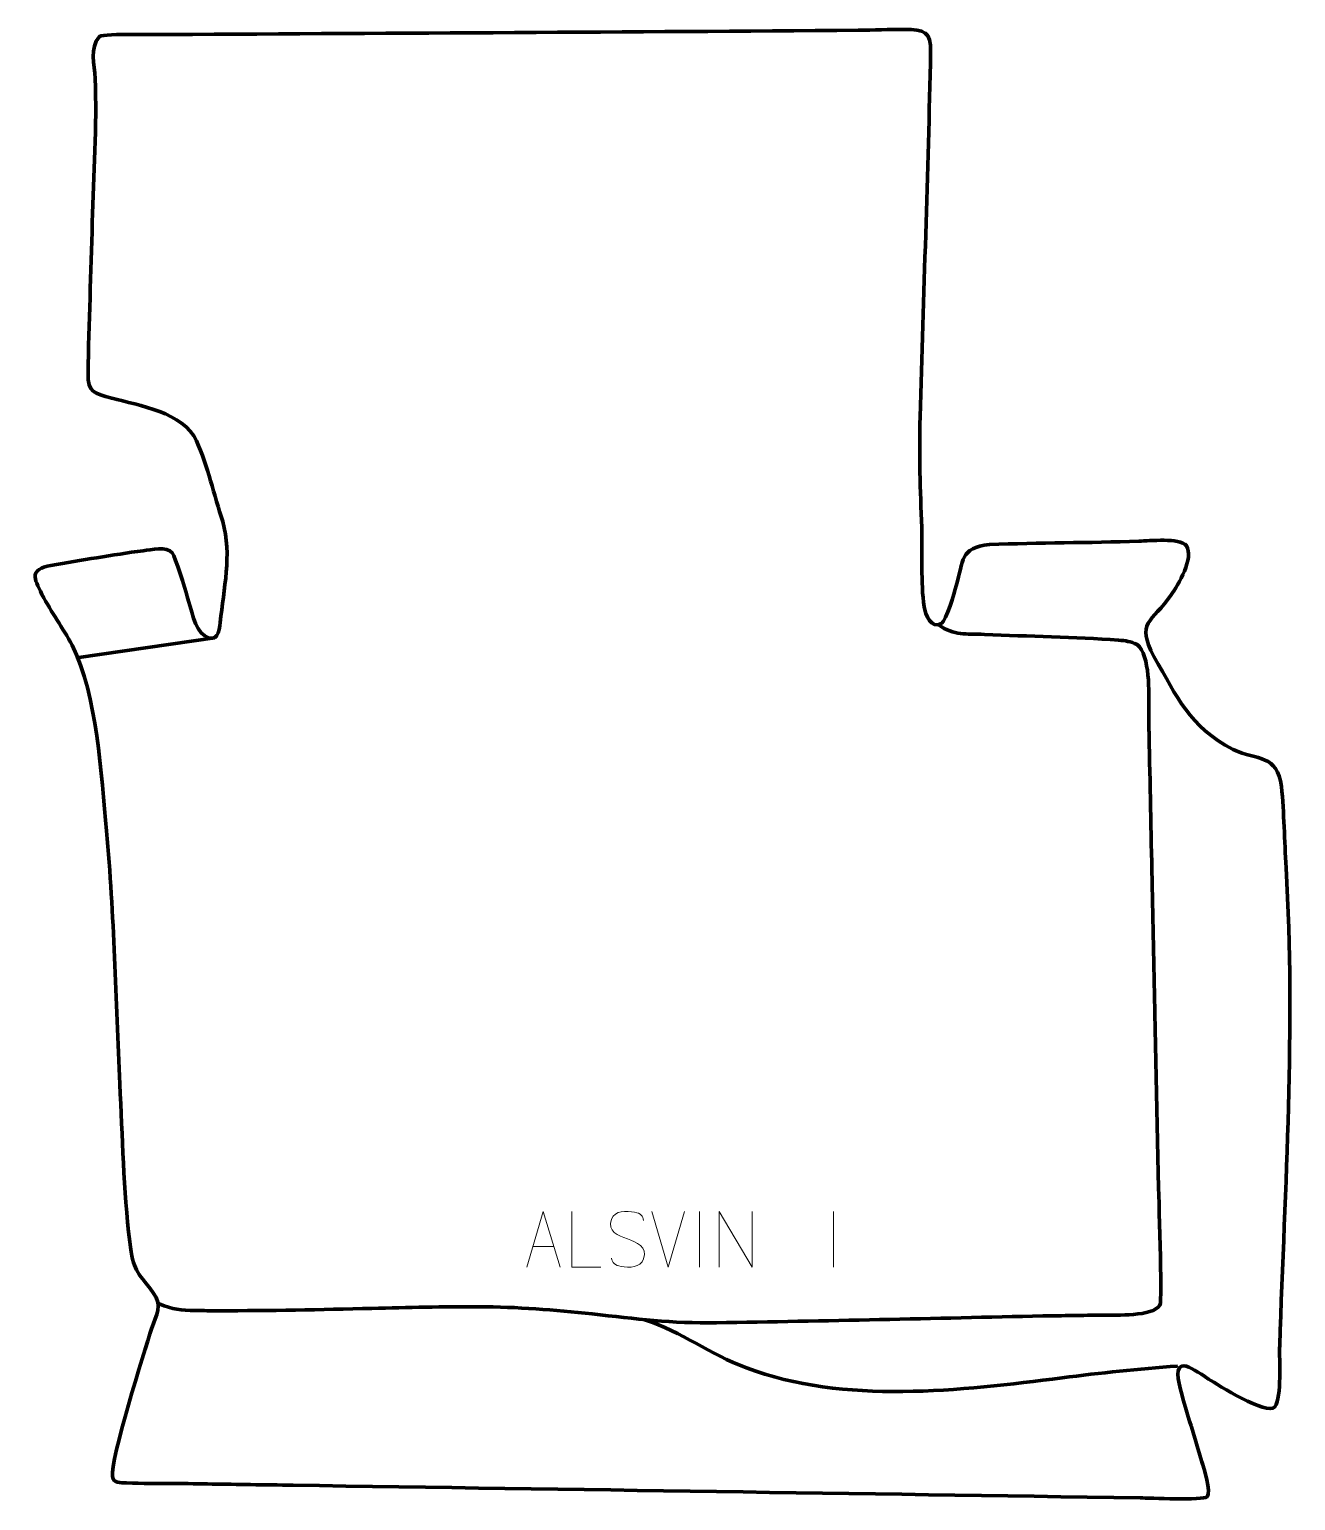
# Model space of a CAD drawing. Header units: millimetres. Extents: x -284 to 283, y -329 to 330.
import ezdxf

# ---------------------------------------------------------------- set-up
doc = ezdxf.new("R2010")
doc.units = ezdxf.units.MM
doc.header["$MEASUREMENT"] = 0
for name, color, linetype in [('layer 1', 7, 'Continuous'), ('layer 2', 7, 'Continuous'), ('layer 3', 7, 'Continuous')]:
    doc.layers.add(name, color=color, linetype=linetype)

msp = doc.modelspace()

# ---------------------------------------------------------------- linework, layer by layer
at = {"layer": 'layer 1', "color": 250, "lineweight": 9}
for points, knots in [([(-61.0188, -224.3938), (-61.0188, -224.3938), (-53.6478, -199.4403), (-53.6478, -199.4403), (-53.6478, -199.4403), (-53.6478, -199.4403), (-46.0779, -224.3938), (-46.0779, -224.3938)], [0, 0, 0, 0, 0.33333333, 0.33333333, 0.33333333, 0.33333333, 1, 1, 1, 1]), ([(-27.8892, -224.4012), (-27.8892, -224.4012), (-40.8383, -224.4012), (-40.8383, -224.4012), (-40.8383, -224.4012), (-40.8383, -224.4012), (-40.8383, -199.4476), (-40.8383, -199.4476)], [0, 0, 0, 0, 0.33333333, 0.33333333, 0.33333333, 0.33333333, 1, 1, 1, 1]), ([(-15.8706, -211.7511), (-20.1189, -210.2807), (-25.027, -208.4849), (-23.0219, -202.9646), (-23.0219, -202.9646), (-21.5184, -198.8247), (-16.3048, -199.2132), (-12.7012, -199.8143), (-12.7012, -199.8143), (-9.8406, -200.2915), (-8.9759, -201.5047), (-8.6653, -203.5888)], [0, 0, 0, 0, 0.25, 0.25, 0.25, 0.25, 0.5, 0.5, 0.5, 0.5, 1, 1, 1, 1]), ([(25.2316, -224.3974), (25.2316, -224.3974), (25.2316, -199.4439), (25.2316, -199.4439), (25.2316, -199.4439), (25.2316, -199.4439), (39.8864, -224.3974), (39.8864, -224.3974), (39.8864, -224.3974), (39.8864, -224.3974), (39.8864, -199.4439), (39.8864, -199.4439)], [0, 0, 0, 0, 0.25, 0.25, 0.25, 0.25, 0.5, 0.5, 0.5, 0.5, 1, 1, 1, 1]), ([(-15.8706, -211.7512), (-11.852, -213.3979), (-6.8225, -215.2862), (-8.6565, -220.6465), (-8.6565, -220.6465), (-10.1163, -224.9129), (-15.0271, -224.6562), (-18.7532, -224.1015), (-18.7532, -224.1015), (-21.5032, -223.6917), (-22.7241, -222.4782), (-23.1021, -220.366)], [0, 0, 0, 0, 0.25, 0.25, 0.25, 0.25, 0.5, 0.5, 0.5, 0.5, 1, 1, 1, 1])]:
    msp.add_open_spline(points, degree=3, knots=knots, dxfattribs=at)
for points in [[(2.3407, -224.4011), (2.3407, -224.4011), (-4.9811, -199.4475), (-4.9811, -199.4475)], [(9.6626, -199.4475), (9.6626, -199.4475), (2.3408, -224.4011), (2.3408, -224.4011)], [(16.3408, -199.4372), (16.3408, -199.4372), (16.3408, -224.4113), (16.3408, -224.4113)], [(76.3408, -199.4372), (76.3408, -199.4372), (76.3408, -224.4113), (76.3408, -224.4113)], [(-58.2962, -215.1444), (-58.2962, -215.1444), (-48.8005, -215.1444), (-48.8005, -215.1444)]]:
    msp.add_open_spline(points, degree=3, dxfattribs=at)
at = {"layer": 'layer 2', "color": 142, "lineweight": 158}
for points, knots in [([(123.1916, 63.4536), (130.9391, 58.1983), (135.2116, 59.5134), (144.0359, 59.0996), (144.0359, 59.0996), (163.8484, 58.1707), (184.3029, 57.93), (203.9943, 56.4819), (203.9943, 56.4819), (207.2075, 56.2456), (209.3585, 55.9548), (212.2983, 54.5431), (212.2983, 54.5431), (218.2847, 49.4941), (217.6211, 32.7842), (217.5866, 25.3849), (217.5866, 25.3849), (217.5919, 23.12), (217.5962, 20.8581), (217.6183, 18.5932), (217.6183, 18.5932), (217.6409, 17.0162), (217.668, 15.4401), (217.6992, 13.8634), (217.6992, 13.8634), (218.1483, -7.7723), (218.5972, -29.4079), (219.0462, -51.0435), (219.0462, -51.0435), (219.4425, -70.1339), (219.8386, -89.2241), (220.2348, -108.3143), (220.2348, -108.3143), (220.499, -121.0412), (220.7631, -133.768), (221.0272, -146.4948), (221.0272, -146.4948), (221.2913, -159.2216), (221.5554, -171.9484), (221.8196, -184.6754), (221.8196, -184.6754), (221.978, -191.3587), (223.7064, -239.6201), (222.5718, -241.4164), (222.5718, -241.4164), (219.2105, -246.7378), (202.9391, -245.8019), (196.8626, -245.9143), (196.8626, -245.9143), (187.9472, -246.0793), (179.0311, -246.1406), (170.1153, -246.3185), (170.1153, -246.3185), (121.3792, -247.3523), (72.6489, -248.5907), (23.9075, -249.3726), (23.9075, -249.3726), (3.9945, -249.6891), (-12.1098, -247.5481), (-31.6837, -245.3909), (-31.6837, -245.3909), (-48.7314, -243.512), (-65.2439, -242.2869), (-82.4093, -242.153), (-82.4093, -242.153), (-98.3799, -242.0509), (-114.3546, -242.5603), (-130.3198, -242.9215), (-130.3198, -242.9215), (-153.2051, -243.4339), (-176.0679, -244.0143), (-198.9619, -243.9655), (-198.9619, -243.9655), (-202.4529, -243.9547), (-205.9431, -243.9301), (-209.4341, -243.8943), (-209.4341, -243.8943), (-215.9386, -243.8192), (-219.5154, -243.4245), (-225.5953, -240.9037)], [0, 0, 0, 0, 0.04761905, 0.04761905, 0.04761905, 0.04761905, 0.0952381, 0.0952381, 0.0952381, 0.0952381, 0.14285714, 0.14285714, 0.14285714, 0.14285714, 0.19047619, 0.19047619, 0.19047619, 0.19047619, 0.23809524, 0.23809524, 0.23809524, 0.23809524, 0.28571429, 0.28571429, 0.28571429, 0.28571429, 0.33333333, 0.33333333, 0.33333333, 0.33333333, 0.38095238, 0.38095238, 0.38095238, 0.38095238, 0.42857143, 0.42857143, 0.42857143, 0.42857143, 0.47619048, 0.47619048, 0.47619048, 0.47619048, 0.52380952, 0.52380952, 0.52380952, 0.52380952, 0.57142857, 0.57142857, 0.57142857, 0.57142857, 0.61904762, 0.61904762, 0.61904762, 0.61904762, 0.66666667, 0.66666667, 0.66666667, 0.66666667, 0.71428571, 0.71428571, 0.71428571, 0.71428571, 0.76190476, 0.76190476, 0.76190476, 0.76190476, 0.80952381, 0.80952381, 0.80952381, 0.80952381, 0.85714286, 0.85714286, 0.85714286, 0.85714286, 0.9047619, 0.9047619, 0.9047619, 0.9047619, 1, 1, 1, 1]), ([(-8.1138, -247.9823), (8.566, -253.5845), (20.9246, -263.3509), (37.4204, -269.5796), (37.4204, -269.5796), (80.9364, -286.0108), (133.5569, -279.8251), (178.7179, -274.0282), (178.7179, -274.0282), (195.9372, -271.8162), (213.0188, -270.058), (230.329, -268.7338), (230.329, -268.7338), (230.329, -268.7338), (230.621, -268.7114), (230.621, -268.7114)], [0, 0, 0, 0, 0.2, 0.2, 0.2, 0.2, 0.4, 0.4, 0.4, 0.4, 0.6, 0.6, 0.6, 0.6, 1, 1, 1, 1])]:
    msp.add_open_spline(points, degree=3, knots=knots, dxfattribs=at)
msp.add_open_spline([(-261.5779, 48.7803), (-261.5779, 48.7803), (-200.7797, 57.4715), (-200.7797, 57.4715)], degree=3, dxfattribs=at)
at = {"layer": 'layer 3', "color": 242, "lineweight": 158}
msp.add_open_spline([(-184.7339, -321.8632), (-178.379, -321.9582), (-172.0241, -322.0533), (-165.6691, -322.1481), (-165.6691, -322.1481), (-39.2065, -324.0385), (87.2564, -325.9287), (213.7191, -327.819), (213.7191, -327.819), (217.666, -327.8886), (241.9501, -329.0224), (243.6489, -327.3191), (243.6489, -327.3191), (245.7892, -325.1731), (242.1095, -314.2777), (241.3717, -311.6867), (241.3717, -311.6867), (238.2689, -300.9141), (234.69, -290.0611), (231.7379, -279.3077), (231.7379, -279.3077), (227.676, -263.2481), (235.621, -268.6609), (244.3341, -274.5585), (244.3341, -274.5585), (248.4385, -277.256), (270.4386, -291.0811), (274.0822, -287.0554), (274.0822, -287.0554), (277.1726, -282.023), (275.9758, -266.2795), (276.1915, -259.5232), (276.1915, -259.5232), (278.6207, -187.626), (283.3059, -117.5055), (279.0732, -45.443), (279.0732, -45.443), (278.3828, -33.4457), (278.0899, -20.9747), (277.021, -9.0627), (277.021, -9.0627), (274.9782, 5.4107), (266.5294, 2.4674), (255.3529, 7.4624), (255.3529, 7.4624), (235.2475, 18.2573), (230.6855, 30.4746), (219.8601, 49.1563), (219.8601, 49.1563), (211.6938, 64.8837), (218.7947, 64.1367), (227.5756, 76.7535), (227.5756, 76.7535), (230.7356, 81.2939), (238.0048, 93.3971), (234.4108, 98.8102), (234.4108, 98.8102), (231.0801, 102.4758), (218.1688, 100.9795), (213.1309, 100.8149), (213.1309, 100.8149), (190.8382, 100.1057), (168.4233, 100.1512), (146.1836, 99.3336), (146.1836, 99.3336), (132.8561, 97.7832), (134.6436, 92.1744), (131.3792, 80.8964), (131.3792, 80.8964), (130.4815, 77.7941), (126.9818, 65.5112), (124.6913, 64.0274), (124.6913, 64.0274), (120.2126, 61.1259), (117.4389, 67.986), (116.9297, 71.4685), (116.9297, 71.4685), (115.3808, 82.0619), (116.2845, 95.833), (115.8795, 106.9512), (115.8795, 106.9512), (115.2567, 123.898), (114.6706, 139.5482), (115.1504, 156.5647), (115.1504, 156.5647), (116.6816, 211.0499), (118.771, 265.592), (119.8643, 320.0786), (119.8643, 320.0786), (120.0468, 329.1765), (116.9196, 330.0718), (108.1549, 330.1089), (108.1549, 330.1089), (101.3798, 330.1377), (94.2937, 329.8485), (87.447, 329.7908), (87.447, 329.7908), (-15.1256, 328.9252), (-117.7007, 328.4925), (-220.2747, 327.8327), (-220.2747, 327.8327), (-225.1995, 327.8205), (-249.7312, 328.3854), (-252.3532, 326.985), (-252.3532, 326.985), (-256.9673, 321.6643), (-254.5731, 314.6407), (-254.2877, 308.0763), (-254.2877, 308.0763), (-253.423, 287.0587), (-255.029, 264.9011), (-255.5684, 243.7472), (-255.5684, 243.7472), (-256.149, 221.2013), (-257.0762, 198.5233), (-257.4793, 176.0005), (-257.4793, 176.0005), (-257.4601, 167.3221), (-254.8011, 167.23), (-246.8679, 164.9152), (-246.8679, 164.9152), (-234.5181, 161.5733), (-214.7847, 158.674), (-208.8553, 145.7482), (-208.8553, 145.7482), (-203.8226, 134.3414), (-201.0067, 121.538), (-197.1421, 109.5981), (-197.1421, 109.5981), (-192.942, 94.5989), (-196.7566, 79.554), (-198.2702, 64.4634), (-198.2702, 64.4634), (-198.6827, 60.3516), (-199.7552, 54.9954), (-205.2073, 58.3879), (-205.2073, 58.3879), (-209.7929, 61.241), (-211.4449, 71.0254), (-213.0102, 76.1207), (-213.0102, 76.1207), (-213.9824, 79.2248), (-218.4877, 93.8278), (-219.7086, 95.469), (-219.7086, 95.469), (-222.0963, 98.6794), (-229.3269, 97), (-232.8092, 96.5508), (-232.8092, 96.5508), (-246.493, 94.7608), (-260.4504, 92.2238), (-274.118, 90.0177), (-274.118, 90.0177), (-283.719, 87.9445), (-281.9117, 84.6115), (-278.1147, 77.0164), (-278.1147, 77.0164), (-273.852, 68.9243), (-268.8371, 61.9809), (-264.581, 54.2097), (-264.581, 54.2097), (-253.3737, 31.9471), (-251.5536, -3.9033), (-249.1862, -28.9627), (-249.1862, -28.9627), (-245.7524, -66.4209), (-245.0996, -104.7967), (-243.2357, -142.4474), (-243.2357, -142.4474), (-242.0913, -165.7575), (-241.5896, -189.887), (-238.8135, -213.0205), (-238.8135, -213.0205), (-237.019, -226.7423), (-235.9562, -225.4177), (-228.3233, -235.9079), (-228.3233, -235.9079), (-223.8983, -241.989), (-226.8191, -245.3807), (-228.9865, -252.0114), (-228.9865, -252.0114), (-232.2847, -262.1177), (-247.6136, -310.8369), (-246.536, -318.2872), (-246.536, -318.2872), (-246.092, -321.3556), (-242.9803, -320.9851), (-240.1849, -321.1164), (-240.1849, -321.1164), (-233.4177, -321.434), (-225.9243, -321.251), (-219.0362, -321.3505), (-219.0362, -321.3505), (-207.6021, -321.5158), (-196.168, -321.6923), (-184.7339, -321.8632)], degree=3, knots=[0, 0, 0, 0, 0.02, 0.02, 0.02, 0.02, 0.04, 0.04, 0.04, 0.04, 0.06, 0.06, 0.06, 0.06, 0.08, 0.08, 0.08, 0.08, 0.1, 0.1, 0.1, 0.1, 0.12, 0.12, 0.12, 0.12, 0.14, 0.14, 0.14, 0.14, 0.16, 0.16, 0.16, 0.16, 0.18, 0.18, 0.18, 0.18, 0.2, 0.2, 0.2, 0.2, 0.22, 0.22, 0.22, 0.22, 0.24, 0.24, 0.24, 0.24, 0.26, 0.26, 0.26, 0.26, 0.28, 0.28, 0.28, 0.28, 0.3, 0.3, 0.3, 0.3, 0.32, 0.32, 0.32, 0.32, 0.34, 0.34, 0.34, 0.34, 0.36, 0.36, 0.36, 0.36, 0.38, 0.38, 0.38, 0.38, 0.4, 0.4, 0.4, 0.4, 0.42, 0.42, 0.42, 0.42, 0.44, 0.44, 0.44, 0.44, 0.46, 0.46, 0.46, 0.46, 0.48, 0.48, 0.48, 0.48, 0.5, 0.5, 0.5, 0.5, 0.52, 0.52, 0.52, 0.52, 0.54, 0.54, 0.54, 0.54, 0.56, 0.56, 0.56, 0.56, 0.58, 0.58, 0.58, 0.58, 0.6, 0.6, 0.6, 0.6, 0.62, 0.62, 0.62, 0.62, 0.64, 0.64, 0.64, 0.64, 0.66, 0.66, 0.66, 0.66, 0.68, 0.68, 0.68, 0.68, 0.7, 0.7, 0.7, 0.7, 0.72, 0.72, 0.72, 0.72, 0.74, 0.74, 0.74, 0.74, 0.76, 0.76, 0.76, 0.76, 0.78, 0.78, 0.78, 0.78, 0.8, 0.8, 0.8, 0.8, 0.82, 0.82, 0.82, 0.82, 0.84, 0.84, 0.84, 0.84, 0.86, 0.86, 0.86, 0.86, 0.88, 0.88, 0.88, 0.88, 0.9, 0.9, 0.9, 0.9, 0.92, 0.92, 0.92, 0.92, 0.94, 0.94, 0.94, 0.94, 0.96, 0.96, 0.96, 0.96, 1, 1, 1, 1], dxfattribs=at)

doc.saveas('drawing.dxf')
